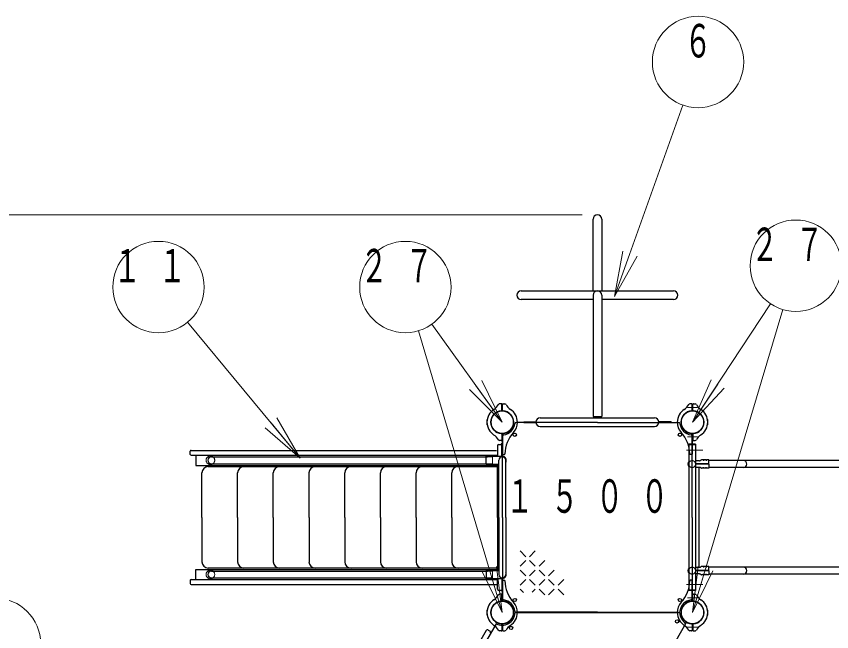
# Model space of a CAD drawing. Units: millimetres on the paper, scale 1:60. Extents: x -385 to 76, y -594 to 267.
# Drawn here: x -262.4 to -208.9, y 181.5 to 221.9 of the extents above; entities that cross this region are included whole.
import ezdxf
from ezdxf.enums import TextEntityAlignment as Align

# ---------------------------------------------------------------- set-up
doc = ezdxf.new("R2010")
doc.units = ezdxf.units.MM
doc.linetypes.add('USER1', pattern=[4.5, 2.5, -2])
doc.linetypes.add('USER2', pattern=[6, 3, -1, 1, -1])
doc.layers.add('1_60', color=7, linetype='Continuous', lineweight=25)
doc.styles.add('ＭＳ ゴシック', font='')
doc.styles.get('ＭＳ ゴシック').set_extended_font_data('MS Gothic')

msp = doc.modelspace()

# ---------------------------------------------------------------- linework, layer by layer
at = {"layer": '1_60', "lineweight": 13}
for p, q in [((-223.133, 203.482), (-218.658, 216.066)), ((-225.264, 208.854), (-368.765, 208.854)), ((-223.133, 203.482), (-222.599, 206.476)), ((-223.133, 203.482), (-222.128, 206.309)), ((-221.657, 206.141), (-223.133, 203.482)), ((-218.014, 195.237), (-212.881, 203.01)), ((-218.014, 182.737), (-212.085, 202.638)), ((-243.778, 192.885), (-251.177, 201.805)), ((-230.514, 195.237), (-235.129, 201.676)), ((-230.514, 182.737), (-236.021, 201.239)), ((-230.514, 195.237), (-232.261, 197.676)), ((-231.855, 197.967), (-230.514, 195.237)), ((-218.014, 195.237), (-216.778, 198.016)), ((-218.014, 195.237), (-216.36, 197.741)), ((-230.514, 195.237), (-232.668, 197.384)), ((-215.943, 197.465), (-218.014, 195.237)), ((-245.308, 195.514), (-243.778, 192.885)), ((-243.778, 192.885), (-245.693, 195.194)), ((-243.778, 192.885), (-246.078, 194.875)), ((-228.97, 186.406), (-229.345, 186.781)), ((-228.345, 186.781), (-228.72, 186.406)), ((-228.97, 186.156), (-229.345, 185.781)), ((-228.345, 185.781), (-228.72, 186.156)), ((-227.72, 186.156), (-228.095, 185.781)), ((-230.514, 182.737), (-231.849, 185.47)), ((-230.514, 182.737), (-231.369, 185.613)), ((-230.89, 185.755), (-230.514, 182.737)), ((-228.97, 185.156), (-229.345, 185.531)), ((-228.345, 185.531), (-228.72, 185.156)), ((-227.72, 185.156), (-228.095, 185.531)), ((-227.095, 185.531), (-227.47, 185.156)), ((-218.014, 182.737), (-217.636, 185.755)), ((-218.014, 182.737), (-217.157, 185.613)), ((-216.678, 185.47), (-218.014, 182.737)), ((-228.97, 184.906), (-229.345, 184.531)), ((-228.345, 184.531), (-228.72, 184.906)), ((-227.72, 184.906), (-228.095, 184.531)), ((-227.095, 184.531), (-227.47, 184.906)), ((-226.47, 184.906), (-226.845, 184.531)), ((-229.122, 184.058), (-229.345, 184.281)), ((-228.345, 184.281), (-228.545, 184.081)), ((-227.72, 183.906), (-228.095, 184.281)), ((-227.095, 184.281), (-227.47, 183.906)), ((-226.47, 183.906), (-226.845, 184.281))]:
    msp.add_line(p, q, dxfattribs=at)
at = {"layer": '1_60', "color": 70}
for p, q in [((-224.547, 203.854), (-224.547, 208.571)), ((-223.98, 208.571), (-223.98, 203.854)), ((-229.264, 203.854), (-224.264, 203.854)), ((-224.547, 203.571), (-224.547, 195.604)), ((-224.264, 203.854), (-219.264, 203.854)), ((-223.98, 203.571), (-223.98, 195.604)), ((-224.547, 203.288), (-229.264, 203.288)), ((-219.264, 203.288), (-223.98, 203.288)), ((-224.547, 195.604), (-223.98, 195.604))]:
    msp.add_line(p, q, dxfattribs=at)
at = {"layer": '1_60', "color": 2}
for p, q in [((-230.573, 196.445), (-230.704, 196.44)), ((-230.539, 196.019), (-230.539, 196.411)), ((-230.489, 196.019), (-230.489, 196.411)), ((-230.454, 196.445), (-230.333, 196.44)), ((-218.073, 196.445), (-218.194, 196.441)), ((-218.039, 196.019), (-218.039, 196.412)), ((-217.989, 196.019), (-217.989, 196.412)), ((-217.954, 196.445), (-217.823, 196.44)), ((-230.539, 194.456), (-230.539, 194.064)), ((-230.489, 194.456), (-230.489, 193.147)), ((-218.039, 194.457), (-218.039, 193.147)), ((-217.989, 194.457), (-217.989, 194.064)), ((-230.573, 194.03), (-230.694, 194.035)), ((-217.954, 194.031), (-217.833, 194.035)), ((-230.453, 193.113), (-230.366, 193.118)), ((-218.074, 193.114), (-218.161, 193.118)), ((-230.489, 183.518), (-230.489, 184.828)), ((-230.453, 184.861), (-230.366, 184.857)), ((-218.074, 184.862), (-218.161, 184.857)), ((-218.039, 183.519), (-218.039, 184.828)), ((-230.573, 183.944), (-230.694, 183.94)), ((-230.539, 183.518), (-230.539, 183.911)), ((-217.989, 183.519), (-217.989, 183.911)), ((-217.954, 183.945), (-217.833, 183.94)), ((-230.539, 181.956), (-230.539, 181.563)), ((-230.489, 181.956), (-230.489, 181.563)), ((-218.039, 181.956), (-218.039, 181.564)), ((-217.989, 181.956), (-217.989, 181.564)), ((-230.573, 181.53), (-230.704, 181.535)), ((-230.454, 181.53), (-230.333, 181.534)), ((-218.073, 181.53), (-218.194, 181.535)), ((-217.954, 181.53), (-217.823, 181.535))]:
    msp.add_line(p, q, dxfattribs=at)
at = {"layer": '1_60', "linetype": 'USER2', "lineweight": 13}
for p, q in [((-217.682, 196.196), (-218.345, 196.196)), ((-217.682, 194.279), (-218.345, 194.279)), ((-218.42, 193.404), (-217.334, 193.404)), ((-218.42, 184.571), (-217.334, 184.571)), ((-217.682, 183.696), (-218.345, 183.696)), ((-217.682, 181.779), (-218.345, 181.779))]:
    msp.add_line(p, q, dxfattribs=at)
at = {"layer": '1_60'}
for p, q in [((-228.014, 195.521), (-220.514, 195.521)), ((-224.49, 195.604), (-224.49, 195.521)), ((-224.037, 195.604), (-224.037, 195.521)), ((-231.5, 195.404), (-231.502, 195.404)), ((-231.5, 195.071), (-231.502, 195.071)), ((-229.104, 195.264), (-228.296, 195.264)), ((-229.104, 195.264), (-229.104, 195.211)), ((-229.104, 195.211), (-228.296, 195.211)), ((-219.423, 195.264), (-220.231, 195.264)), ((-219.423, 195.211), (-220.231, 195.211)), ((-219.423, 195.264), (-219.423, 195.211)), ((-217.027, 195.404), (-217.025, 195.404)), ((-217.027, 195.071), (-217.025, 195.071)), ((-228.014, 194.954), (-220.514, 194.954)), ((-250.951, 193.387), (-230.88, 193.387)), ((-230.83, 193.696), (-230.83, 193.004)), ((-230.747, 193.779), (-230.597, 193.779)), ((-230.54, 193.854), (-230.487, 193.854)), ((-230.54, 192.963), (-230.54, 193.854)), ((-230.487, 192.963), (-230.487, 193.854)), ((-218.265, 193.798), (-218.265, 184.177)), ((-217.812, 193.798), (-218.265, 193.798)), ((-217.812, 193.759), (-218.265, 193.759)), ((-217.812, 193.798), (-217.812, 184.177)), ((-251.001, 193.121), (-251.001, 193.337)), ((-250.951, 193.071), (-230.83, 193.071)), ((-250.647, 193.071), (-250.647, 192.404)), ((-249.617, 192.964), (-231.474, 192.964)), ((-231.574, 192.471), (-231.574, 193.004)), ((-231.574, 193.004), (-230.54, 193.004)), ((-250.647, 192.404), (-230.83, 192.404)), ((-249.82, 192.321), (-230.83, 192.321)), ((-249.617, 192.511), (-231.474, 192.511)), ((-231.574, 192.471), (-230.74, 192.471)), ((-230.83, 188.987), (-230.83, 192.471)), ((-230.74, 188.987), (-230.74, 192.737)), ((-230.287, 188.987), (-230.287, 192.737)), ((-217.56, 192.704), (-217.812, 192.704)), ((-216.951, 192.503), (-217.812, 192.503)), ((-216.951, 192.473), (-217.812, 192.473)), ((-217.464, 192.744), (-217.498, 192.722)), ((-217.297, 192.758), (-217.429, 192.758)), ((-217.297, 192.758), (-217.285, 192.736)), ((-217.272, 192.758), (-217.285, 192.736)), ((-217.285, 192.736), (-217.285, 192.7)), ((-217.131, 192.758), (-217.272, 192.758)), ((-217.131, 192.758), (-217.118, 192.736)), ((-217.106, 192.758), (-217.118, 192.736)), ((-217.118, 192.736), (-217.118, 192.7)), ((-216.951, 192.758), (-217.106, 192.758)), ((-216.951, 192.503), (-216.951, 192.758)), ((-216.951, 192.473), (-216.951, 192.218)), ((-173.017, 192.714), (-216.949, 192.714)), ((-250.237, 188.987), (-250.237, 191.904)), ((-247.893, 188.987), (-247.893, 191.904)), ((-245.549, 188.987), (-245.549, 191.904)), ((-243.205, 188.987), (-243.205, 191.904)), ((-240.862, 188.987), (-240.862, 191.904)), ((-238.518, 188.987), (-238.518, 191.904)), ((-236.174, 188.987), (-236.174, 191.904)), ((-233.83, 188.987), (-233.83, 191.904)), ((-217.56, 192.271), (-217.812, 192.271)), ((-217.599, 192.271), (-217.599, 185.704)), ((-217.464, 192.232), (-217.498, 192.253)), ((-217.297, 192.218), (-217.429, 192.218)), ((-217.297, 192.218), (-217.285, 192.239)), ((-217.285, 192.239), (-217.285, 192.275)), ((-217.272, 192.218), (-217.285, 192.239)), ((-217.131, 192.218), (-217.272, 192.218)), ((-217.131, 192.218), (-217.118, 192.239)), ((-217.118, 192.239), (-217.118, 192.275)), ((-217.106, 192.218), (-217.118, 192.239)), ((-216.951, 192.218), (-217.106, 192.218)), ((-173.017, 192.261), (-216.949, 192.261)), ((-250.237, 188.987), (-250.237, 186.071)), ((-247.893, 188.987), (-247.893, 186.071)), ((-245.549, 188.987), (-245.549, 186.071)), ((-243.205, 188.987), (-243.205, 186.071)), ((-240.862, 188.987), (-240.862, 186.071)), ((-238.518, 188.987), (-238.518, 186.071)), ((-236.174, 188.987), (-236.174, 186.071)), ((-233.83, 188.987), (-233.83, 186.071)), ((-230.83, 188.987), (-230.83, 185.504)), ((-230.74, 188.987), (-230.74, 185.237)), ((-230.287, 188.987), (-230.287, 185.237)), ((-250.647, 184.904), (-250.647, 185.571)), ((-250.647, 185.571), (-230.83, 185.571)), ((-230.83, 185.654), (-249.82, 185.654)), ((-249.617, 185.464), (-231.474, 185.464)), ((-231.574, 185.504), (-230.74, 185.504)), ((-231.574, 185.504), (-231.574, 184.971)), ((-217.56, 185.704), (-217.812, 185.704)), ((-216.951, 185.503), (-217.812, 185.503)), ((-216.951, 185.473), (-217.812, 185.473)), ((-217.464, 185.744), (-217.498, 185.722)), ((-217.297, 185.758), (-217.429, 185.758)), ((-217.297, 185.758), (-217.285, 185.736)), ((-217.272, 185.758), (-217.285, 185.736)), ((-217.285, 185.736), (-217.285, 185.7)), ((-217.131, 185.758), (-217.272, 185.758)), ((-217.131, 185.758), (-217.118, 185.736)), ((-217.106, 185.758), (-217.118, 185.736)), ((-217.118, 185.736), (-217.118, 185.7)), ((-216.951, 185.758), (-217.106, 185.758)), ((-216.951, 185.503), (-216.951, 185.758)), ((-216.951, 185.473), (-216.951, 185.218)), ((-173.017, 185.714), (-216.949, 185.714)), ((-251.001, 184.854), (-251.001, 184.637)), ((-250.951, 184.904), (-230.83, 184.904)), ((-249.617, 185.011), (-231.474, 185.011)), ((-231.574, 184.971), (-230.54, 184.971)), ((-230.83, 184.279), (-230.83, 184.971)), ((-230.54, 185.012), (-230.54, 184.121)), ((-230.487, 185.012), (-230.487, 184.121)), ((-217.56, 185.271), (-217.812, 185.271)), ((-217.464, 185.231), (-217.498, 185.253)), ((-217.297, 185.218), (-217.429, 185.218)), ((-217.297, 185.218), (-217.285, 185.239)), ((-217.285, 185.239), (-217.285, 185.275)), ((-217.272, 185.218), (-217.285, 185.239)), ((-217.131, 185.218), (-217.272, 185.218)), ((-217.131, 185.218), (-217.118, 185.239)), ((-217.118, 185.239), (-217.118, 185.275)), ((-217.106, 185.218), (-217.118, 185.239)), ((-216.951, 185.218), (-217.106, 185.218)), ((-173.017, 185.261), (-216.949, 185.261)), ((-250.951, 184.587), (-230.88, 184.587)), ((-230.747, 184.196), (-230.597, 184.196)), ((-230.54, 184.121), (-230.487, 184.121)), ((-217.812, 184.216), (-218.265, 184.216)), ((-217.812, 184.177), (-218.265, 184.177)), ((-231.5, 182.904), (-231.502, 182.904)), ((-217.027, 182.904), (-217.025, 182.904)), ((-231.5, 182.571), (-231.502, 182.571)), ((-217.027, 182.571), (-217.025, 182.571)), ((-231.445, 181.591), (-231.315, 181.516)), ((-231.559, 181.561), (-236.267, 173.405))]:
    msp.add_line(p, q, dxfattribs=at)
at = {"layer": '1_60', "color": 4}
for p, q in [((-224.263, 195.212), (-229.603, 195.212)), ((-224.263, 195.212), (-218.924, 195.212)), ((-230.489, 188.987), (-230.489, 194.327)), ((-218.038, 188.987), (-218.038, 194.327)), ((-217.989, 193.798), (-218.039, 193.798)), ((-230.489, 188.987), (-230.489, 183.647)), ((-218.038, 188.987), (-218.038, 183.647)), ((-217.989, 184.177), (-218.039, 184.177)), ((-218.846, 182.712), (-229.681, 182.712)), ((-224.263, 182.762), (-229.603, 182.762)), ((-224.263, 182.762), (-218.924, 182.762)), ((-230.909, 182.004), (-236.326, 172.621)), ((-218.452, 182.029), (-223.869, 172.646))]:
    msp.add_line(p, q, dxfattribs=at)
at = {"layer": '1_60', "linetype": 'USER1', "lineweight": 13}
for p, q in [((-231.574, 192.964), (-231.15, 192.964)), ((-231.15, 192.511), (-231.15, 192.964)), ((-231.574, 192.511), (-231.15, 192.511)), ((-231.574, 185.464), (-231.15, 185.464)), ((-231.15, 185.464), (-231.15, 185.011)), ((-231.574, 185.011), (-231.15, 185.011))]:
    msp.add_line(p, q, dxfattribs=at)
at = {"layer": '1_60', "color": 253}
msp.add_line((-217.401, 192.471), (-217.692, 192.471), dxfattribs=at)
at = {"layer": '1_60', "lineweight": 13}
for centre in [(-217.653, 218.892), (-211.228, 205.513), (-253.092, 204.114), (-236.877, 204.114), (-263.835, 180.684)]:
    msp.add_circle(centre, 3, dxfattribs=at)
at = {"layer": '1_60'}
for centre, radius in [((-230.514, 195.237), 0.743), ((-218.013, 195.237), 0.743), ((-229.689, 194.412), 0.108), ((-218.838, 194.412), 0.108), ((-230.514, 182.737), 0.743), ((-230.514, 182.737), 0.743), ((-230.514, 182.737), 0.743), ((-229.689, 183.562), 0.108), ((-218.838, 183.562), 0.108), ((-218.014, 182.737), 0.743), ((-218.013, 182.737), 0.743), ((-219.024, 182.154), 0.108), ((-229.93, 181.727), 0.108)]:
    msp.add_circle(centre, radius, dxfattribs=at)
at = {"layer": '1_60', "linetype": 'USER1', "lineweight": 13}
for centre in [(-249.681, 192.737), (-249.681, 185.237)]:
    msp.add_circle(centre, 0.283, dxfattribs=at)
at = {"layer": '1_60', "color": 4, "linetype": 'USER1', "lineweight": 13}
for centre in [(-218.039, 192.488), (-218.039, 185.488)]:
    msp.add_circle(centre, 0.227, dxfattribs=at)
at = {"layer": '1_60', "color": 70}
for centre, start, end in [((-224.264, 208.571), 0, 180), ((-229.264, 203.571), 90, 270), ((-224.264, 203.571), 0, 180), ((-219.264, 203.571), 270, 90)]:
    msp.add_arc(centre, 0.283, start, end, dxfattribs=at)
at = {"layer": '1_60', "color": 2}
for centre, radius, start, end in [((-230.514, 195.237), 1, 122.7272, 180), ((-231.505, 196.78), 0.833, 302.7272, 332.5412), ((-230.691, 196.357), 0.0833, 92, 152.5412), ((-230.572, 196.411), 0.0333, 0, 92), ((-230.455, 196.411), 0.0333, 88, 180), ((-230.336, 196.357), 0.0833, 27.4588, 88), ((-230.336, 196.357), 0.0833, 27.4588, 88), ((-229.522, 196.78), 0.833, 207.4588, 237.2728), ((-230.514, 195.237), 1, 0, 57.2728), ((-218.014, 195.238), 1, 122.7272, 180), ((-219.005, 196.78), 0.833, 302.7272, 332.5412), ((-218.191, 196.357), 0.0833, 92, 152.5412), ((-218.191, 196.357), 0.0833, 92, 152.5412), ((-218.072, 196.412), 0.0333, 0, 92), ((-217.955, 196.412), 0.0333, 88, 180), ((-217.836, 196.357), 0.0833, 27.4588, 88), ((-217.022, 196.78), 0.833, 207.4588, 237.2728), ((-218.014, 195.238), 1, 0, 57.2728), ((-230.514, 195.237), 0.75, 94.2707, 180), ((-230.572, 196.019), 0.0333, 274.2707, 0), ((-230.455, 196.019), 0.0333, 180, 265.7293), ((-230.514, 195.237), 0.75, 0, 85.7293), ((-218.014, 195.238), 0.75, 94.2707, 180), ((-218.072, 196.019), 0.0333, 274.2707, 0), ((-217.955, 196.019), 0.0333, 180, 265.7293), ((-218.014, 195.238), 0.75, 0, 85.7293), ((-230.514, 195.237), 1, 180, 237.2728), ((-230.514, 195.237), 0.75, 180, 265.7293), ((-230.514, 195.237), 0.75, 274.2707, 0), ((-230.514, 195.237), 1, 317.7828, 0), ((-218.014, 195.238), 1, 180, 222.2172), ((-218.014, 195.238), 0.75, 180, 265.7293), ((-218.014, 195.238), 0.75, 274.2707, 0), ((-218.014, 195.238), 1, 302.7272, 0), ((-230.572, 194.456), 0.0333, 0, 85.7293), ((-230.455, 194.456), 0.0333, 94.2707, 180), ((-228.168, 193.11), 2.167, 137.7828, 178.9159), ((-220.359, 193.11), 2.167, 1.0841, 42.2172), ((-218.072, 194.457), 0.0333, 0, 85.7293), ((-217.955, 194.457), 0.0333, 94.2707, 180), ((-231.505, 193.695), 0.833, 27.4588, 57.2728), ((-230.691, 194.118), 0.0833, 207.4588, 268), ((-230.572, 194.064), 0.0333, 268, 0), ((-217.955, 194.064), 0.0333, 180, 272), ((-217.836, 194.118), 0.0833, 272, 332.5412), ((-217.022, 193.695), 0.833, 122.7272, 152.5412), ((-230.455, 193.147), 0.0333, 180, 273), ((-230.368, 193.151), 0.0333, 273, 358.9158), ((-218.159, 193.151), 0.0333, 181.0841, 267), ((-218.072, 193.147), 0.0333, 267, 0), ((-230.455, 184.828), 0.0333, 87, 180), ((-230.368, 184.823), 0.0333, 1.0841, 87), ((-228.168, 184.865), 2.167, 181.0841, 222.2172), ((-220.359, 184.865), 2.167, 317.7828, 358.9158), ((-218.159, 184.824), 0.0333, 93, 178.9159), ((-218.072, 184.828), 0.0333, 0, 93), ((-231.505, 184.28), 0.833, 302.7272, 332.5412), ((-230.691, 183.857), 0.0833, 92, 152.5412), ((-230.572, 183.911), 0.0333, 0, 92), ((-217.955, 183.911), 0.0333, 88, 180), ((-217.836, 183.857), 0.0833, 27.4588, 88), ((-217.022, 184.28), 0.833, 207.4588, 237.2728), ((-230.514, 182.737), 1, 122.7272, 180), ((-230.514, 182.737), 0.75, 94.2707, 180), ((-230.572, 183.518), 0.0333, 274.2707, 0), ((-230.455, 183.518), 0.0333, 180, 265.7293), ((-230.514, 182.737), 0.75, 0, 85.7293), ((-230.514, 182.737), 1, 0, 42.2172), ((-218.014, 182.737), 1, 137.7828, 180), ((-218.014, 182.737), 0.75, 94.2707, 180), ((-218.072, 183.519), 0.0333, 274.2707, 0), ((-217.955, 183.519), 0.0333, 180, 265.7293), ((-218.014, 182.737), 0.75, 0, 85.7293), ((-218.014, 182.737), 1, 0, 57.2728), ((-230.514, 182.737), 1, 180, 237.2728), ((-230.514, 182.737), 0.75, 180, 265.7293), ((-230.514, 182.737), 0.75, 274.2707, 0), ((-230.514, 182.737), 1, 302.7272, 0), ((-218.014, 182.737), 1, 180, 237.2728), ((-218.014, 182.737), 0.75, 180, 265.7293), ((-218.014, 182.737), 0.75, 274.2707, 0), ((-218.014, 182.737), 1, 302.7272, 0), ((-231.505, 181.195), 0.833, 27.4588, 57.2728), ((-230.691, 181.618), 0.0833, 207.4588, 268), ((-230.572, 181.956), 0.0333, 0, 85.7293), ((-230.455, 181.956), 0.0333, 94.2707, 180), ((-230.336, 181.618), 0.0833, 272, 332.5412), ((-230.336, 181.618), 0.0833, 272, 332.5412), ((-229.522, 181.195), 0.833, 122.7272, 152.5412), ((-219.005, 181.195), 0.833, 27.4588, 57.2728), ((-218.191, 181.618), 0.0833, 207.4588, 268), ((-218.191, 181.618), 0.0833, 207.4588, 268), ((-218.072, 181.956), 0.0333, 0, 85.7293), ((-217.955, 181.956), 0.0333, 94.2707, 180), ((-217.836, 181.618), 0.0833, 272, 332.5412), ((-217.022, 181.195), 0.833, 122.7272, 152.5412), ((-230.572, 181.563), 0.0333, 268, 0), ((-230.455, 181.563), 0.0333, 180, 272), ((-218.072, 181.564), 0.0333, 268, 0), ((-217.955, 181.564), 0.0333, 180, 272)]:
    msp.add_arc(centre, radius, start, end, dxfattribs=at)
at = {"layer": '1_60'}
for centre, radius, start, end in [((-228.014, 195.237), 0.283, 90, 270), ((-220.514, 195.237), 0.283, 270, 90), ((-230.514, 195.237), 1.017, 171.3731, 180), ((-230.514, 195.237), 1.017, 180, 188.6269), ((-231.502, 195.387), 0.0167, 90, 171.3731), ((-231.502, 195.087), 0.0167, 188.6269, 270), ((-230.514, 195.237), 0.833, 276.7872, 353.2128), ((-218.013, 195.237), 0.833, 186.7872, 263.2128), ((-217.025, 195.388), 0.0167, 8.6269, 90), ((-217.025, 195.088), 0.0167, 270, 351.3731), ((-218.014, 195.238), 1.017, 0, 8.6269), ((-218.014, 195.238), 1.017, 351.3731, 0), ((-250.951, 193.337), 0.05, 90, 180), ((-230.747, 193.696), 0.0833, 90, 180), ((-230.597, 193.696), 0.0833, 47.1564, 90), ((-250.951, 193.121), 0.05, 180, 270), ((-249.617, 192.737), 0.227, 90, 270), ((-230.514, 192.737), 0.227, 0, 180), ((-230.514, 192.737), 0.267, 328.2117, 84.2608), ((-249.82, 191.904), 0.417, 90, 180), ((-247.476, 191.904), 0.417, 90, 180), ((-245.133, 191.904), 0.417, 90, 180), ((-242.789, 191.904), 0.417, 90, 180), ((-240.445, 191.904), 0.417, 90, 180), ((-238.101, 191.904), 0.417, 90, 180), ((-235.757, 191.904), 0.417, 90, 180), ((-233.414, 191.904), 0.417, 90, 180), ((-218.041, 192.488), 0.27, 145.9561, 192.8396), ((-218.041, 192.488), 0.27, 167.1604, 214.0439), ((-218.041, 192.488), 0.227, 170.7582, 189.2418), ((-218.041, 192.488), 0.227, 170.7582, 189.2418), ((-217.56, 192.821), 0.117, 270, 302.1063), ((-217.429, 192.708), 0.05, 90, 133.9059), ((-214.673, 192.488), 0.227, 270, 90), ((-217.56, 192.154), 0.117, 57.8937, 90), ((-217.429, 192.268), 0.05, 226.0941, 270), ((-249.82, 186.071), 0.417, 180, 270), ((-247.476, 186.071), 0.417, 180, 270), ((-245.133, 186.071), 0.417, 180, 270), ((-242.789, 186.071), 0.417, 180, 270), ((-240.445, 186.071), 0.417, 180, 270), ((-238.101, 186.071), 0.417, 180, 270), ((-235.757, 186.071), 0.417, 180, 270), ((-233.414, 186.071), 0.417, 180, 270), ((-249.617, 185.237), 0.227, 90, 270), ((-230.514, 185.237), 0.267, 275.7392, 31.7883), ((-218.041, 185.488), 0.27, 145.9561, 192.8396), ((-218.041, 185.488), 0.27, 167.1604, 214.0439), ((-218.041, 185.488), 0.227, 170.7582, 189.2418), ((-218.041, 185.488), 0.227, 170.7582, 189.2418), ((-217.56, 185.821), 0.117, 270, 302.1063), ((-217.429, 185.708), 0.05, 90, 133.9059), ((-214.673, 185.488), 0.227, 270, 90), ((-250.951, 184.854), 0.05, 90, 180), ((-230.514, 185.237), 0.227, 180, 0), ((-217.56, 185.154), 0.117, 57.8937, 90), ((-217.429, 185.268), 0.05, 226.0941, 270), ((-250.951, 184.637), 0.05, 180, 270), ((-230.747, 184.279), 0.0833, 180, 270), ((-230.597, 184.279), 0.0833, 270, 312.8436), ((-230.514, 182.737), 0.833, 6.7872, 83.2128), ((-218.013, 182.737), 0.833, 96.7872, 173.2128), ((-230.514, 182.737), 1.017, 171.3731, 180), ((-230.514, 182.737), 1.017, 180, 188.6269), ((-231.502, 182.887), 0.0167, 90, 171.3731), ((-217.025, 182.887), 0.0167, 8.6269, 90), ((-218.014, 182.737), 1.017, 0, 8.6269), ((-218.014, 182.737), 1.017, 351.3731, 0), ((-231.502, 182.587), 0.0167, 188.6269, 270), ((-217.025, 182.587), 0.0167, 270, 351.3731), ((-231.486, 181.519), 0.0833, 60, 150), ((-231.357, 181.444), 0.0833, 330, 60)]:
    msp.add_arc(centre, radius, start, end, dxfattribs=at)
at = {"layer": '1_60', "color": 4}
for centre, radius, start, end in [((-229.603, 195.129), 0.0833, 90, 173.2128), ((-218.924, 195.129), 0.0833, 6.7872, 90), ((-230.405, 194.327), 0.0833, 96.7872, 180), ((-218.122, 194.327), 0.0833, 0, 83.2128), ((-230.405, 183.647), 0.0833, 180, 263.2128), ((-218.122, 183.647), 0.0833, 276.7872, 0), ((-230.514, 182.737), 0.833, 241.7191, 358.2809), ((-229.603, 182.846), 0.0833, 186.7872, 270), ((-218.924, 182.846), 0.0833, 270, 353.2128), ((-218.014, 182.737), 0.833, 181.7191, 238.2809)]:
    msp.add_arc(centre, radius, start, end, dxfattribs=at)

# ---------------------------------------------------------------- texts
at = {"layer": '1_60', "style": 'ＭＳ ゴシック', "width": 0.6}
msp.add_text('６', height=2.199, dxfattribs=at).set_placement((-217.653, 221.392), align=Align.TOP_CENTER)
at = {"layer": '1_60', "char_height": 2.199, "style": 'ＭＳ ゴシック'}
for s, insert, attachment_point in [('\\T1.64;\\W0.6;２７', (-211.228, 208.013), 2), ('\\T1.64;\\W0.6;１１', (-253.092, 206.614), 2), ('\\T1.64;\\W0.6;２７', (-236.877, 206.614), 2), ('\\T1.64;\\W0.6;１５００', (-230.264, 191.487), 1)]:
    msp.add_mtext(s, dxfattribs=dict(at, insert=insert, attachment_point=attachment_point))

doc.saveas('drawing.dxf')
